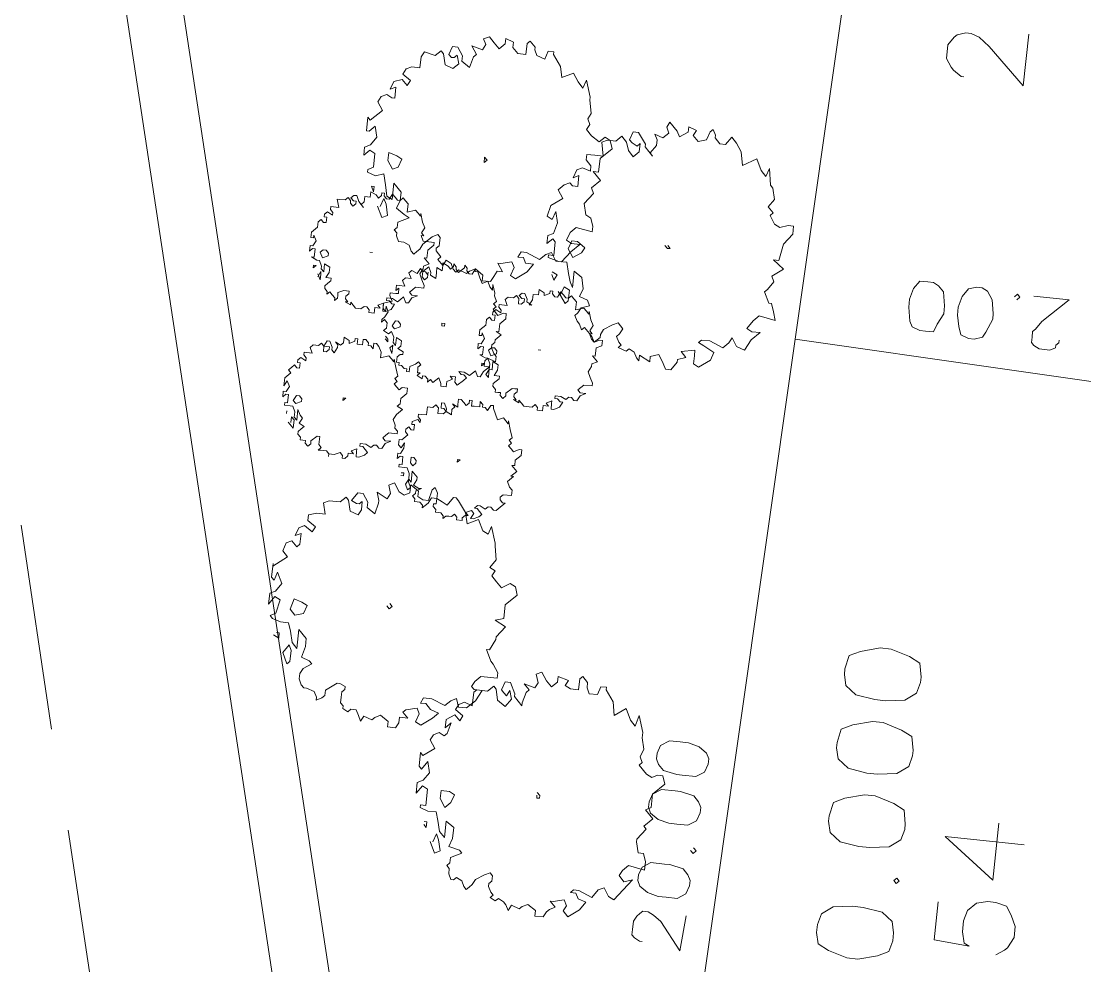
# Model space of a CAD drawing. Header units: metres. Extents: x -977055 to 805873, y -1033982 to 242021.
# Drawn here: x 2743.88 to 2764.55, y 947.13 to 965.5 of the extents above; entities that cross this region are included whole.
import ezdxf

# ---------------------------------------------------------------- set-up
doc = ezdxf.new("R2010")
doc.units = ezdxf.units.M
for name, color, linetype in [('PDF_acera', 7, 'Continuous'), ('PDF_areas por lote', 7, 'Continuous'), ('PDF_COTAS', 7, 'Continuous'), ('PDF_linea de centro', 7, 'Continuous'), ('PDF_LOTES', 7, 'Continuous'), ('PDF_No. lotes', 7, 'Continuous'), ('PDF_PLANTAS', 7, 'Continuous')]:
    doc.layers.add(name, color=color, linetype=linetype)

# ---------------------------------------------------------------- blocks, each defined once
blk = doc.blocks.new('CALLE')
at = {"layer": 'PDF_acera', "lineweight": 9}
for points in [[(-63.249984, -265.02336), (-35.943264, -257.82624)], [(-63.038304, -265.87008), (-35.731584, -258.67296)]]:
    blk.add_lwpolyline(points, dxfattribs=at)
at = {"layer": 'PDF_areas por lote', "lineweight": 9}
for points in [[(-57.661632, -272.262816), (-57.830976, -272.305152), (-57.915648, -272.474496), (-58.00032, -272.770848), (-58.00032, -272.940192), (-57.915648, -273.236544), (-57.830976, -273.405888), (-57.661632, -273.448224), (-57.534624, -273.448224), (-57.36528, -273.405888), (-57.238272, -273.236544), (-57.195936, -272.940192), (-57.195936, -272.770848), (-57.238272, -272.474496), (-57.36528, -272.305152), (-57.534624, -272.262816)], [(-55.925856, -272.262816), (-56.0952, -272.305152), (-56.222208, -272.474496), (-56.264544, -272.770848), (-56.264544, -272.940192), (-56.222208, -273.236544), (-56.0952, -273.405888), (-55.925856, -273.448224), (-55.841184, -273.448224), (-55.629504, -273.405888), (-55.544832, -273.236544), (-55.46016, -272.940192), (-55.46016, -272.770848), (-55.544832, -272.474496), (-55.629504, -272.305152), (-55.841184, -272.262816)], [(-54.782784, -272.262816), (-54.952128, -272.305152), (-55.079136, -272.474496), (-55.121472, -272.770848), (-55.121472, -272.940192), (-55.079136, -273.236544), (-54.952128, -273.405888), (-54.782784, -273.448224), (-54.698112, -273.448224), (-54.486432, -273.405888), (-54.40176, -273.236544), (-54.317088, -272.940192), (-54.317088, -272.770848), (-54.40176, -272.474496), (-54.486432, -272.305152), (-54.698112, -272.262816)], [(-53.639712, -272.262816), (-53.809056, -272.305152), (-53.936064, -272.474496), (-53.9784, -272.770848), (-53.9784, -272.940192), (-53.936064, -273.236544), (-53.809056, -273.405888), (-53.639712, -273.448224), (-53.55504, -273.448224), (-53.34336, -273.405888), (-53.258688, -273.236544), (-53.174016, -272.940192), (-53.174016, -272.770848), (-53.258688, -272.474496), (-53.34336, -272.305152), (-53.55504, -272.262816)], [(-56.73024, -273.363552), (-56.772576, -273.405888), (-56.73024, -273.448224), (-56.687904, -273.405888)]]:
    blk.add_lwpolyline(points, close=True, dxfattribs=at)
blk.add_lwpolyline([(-44.24112, -273.109536), (-44.24112, -273.0672), (-44.156448, -272.940192), (-44.114112, -272.897856), (-43.987104, -272.813184), (-43.775424, -272.813184), (-43.648416, -272.897856), (-43.60608, -272.940192), (-43.563744, -273.0672), (-43.563744, -273.151872), (-43.60608, -273.27888), (-43.733088, -273.448224), (-44.283456, -274.040928), (-43.479072, -274.040928)], dxfattribs=at)
at = {"layer": 'PDF_COTAS', "lineweight": 9}
for points in [[(-58.084992, -269.595648), (-58.084992, -269.553312), (-58.042656, -269.46864), (-58.00032, -269.426304), (-57.915648, -269.426304), (-57.78864, -269.426304), (-57.703968, -269.46864), (-57.661632, -269.510976), (-57.619296, -269.553312), (-57.619296, -269.637984), (-57.661632, -269.722656), (-57.746304, -269.849664), (-58.169664, -270.188352), (-57.619296, -270.230688)], [(-56.603232, -270.188352), (-56.645568, -270.230688), (-56.603232, -270.273024), (-56.560896, -270.230688)]]:
    blk.add_lwpolyline(points, dxfattribs=at)
for points in [[(-57.1536, -269.426304), (-57.238272, -269.46864), (-57.322944, -269.595648), (-57.36528, -269.764992), (-57.36528, -269.892), (-57.36528, -270.061344), (-57.280608, -270.188352), (-57.1536, -270.230688), (-57.068928, -270.230688), (-56.984256, -270.188352), (-56.899584, -270.10368), (-56.857248, -269.892), (-56.857248, -269.807328), (-56.857248, -269.595648), (-56.94192, -269.46864), (-57.068928, -269.426304)], [(-56.010528, -269.46864), (-56.0952, -269.510976), (-56.179872, -269.637984), (-56.222208, -269.807328), (-56.222208, -269.934336), (-56.222208, -270.10368), (-56.137536, -270.230688), (-56.010528, -270.273024), (-55.925856, -270.273024), (-55.841184, -270.230688), (-55.756512, -270.146016), (-55.714176, -269.934336), (-55.714176, -269.849664), (-55.714176, -269.637984), (-55.798848, -269.510976), (-55.925856, -269.46864)], [(-55.24848, -269.510976), (-55.333152, -269.553312), (-55.417824, -269.637984), (-55.46016, -269.849664), (-55.46016, -269.934336), (-55.46016, -270.146016), (-55.375488, -270.273024), (-55.24848, -270.31536), (-55.163808, -270.31536), (-55.079136, -270.273024), (-54.994464, -270.146016), (-54.952128, -269.976672), (-54.952128, -269.849664), (-54.952128, -269.68032), (-55.0368, -269.553312), (-55.163808, -269.510976)], [(-48.220704, -272.940192), (-48.220704, -273.0672), (-48.093696, -273.109536), (-47.924352, -273.194208), (-47.797344, -273.194208), (-47.585664, -273.151872), (-47.500992, -273.0672), (-47.458656, -272.982528), (-47.458656, -272.897856), (-47.458656, -272.770848), (-47.585664, -272.686176), (-47.755008, -272.64384), (-47.882016, -272.64384), (-48.093696, -272.686176), (-48.178368, -272.728512), (-48.220704, -272.85552)], [(-48.220704, -272.940192), (-48.220704, -273.0672), (-48.093696, -273.109536), (-47.924352, -273.194208), (-47.797344, -273.194208), (-47.585664, -273.151872), (-47.500992, -273.0672), (-47.458656, -272.982528), (-47.458656, -272.897856), (-47.458656, -272.770848), (-47.585664, -272.686176), (-47.755008, -272.64384), (-47.882016, -272.64384), (-48.093696, -272.686176), (-48.178368, -272.728512), (-48.220704, -272.85552)], [(-48.26304, -273.70224), (-48.220704, -273.829248), (-48.136032, -273.871584), (-47.924352, -273.956256), (-47.83968, -273.956256), (-47.628, -273.91392), (-47.500992, -273.829248), (-47.458656, -273.744576), (-47.458656, -273.659904), (-47.500992, -273.532896), (-47.628, -273.448224), (-47.797344, -273.405888), (-47.924352, -273.405888), (-48.093696, -273.448224), (-48.220704, -273.49056), (-48.26304, -273.617568)], [(-48.26304, -273.70224), (-48.220704, -273.829248), (-48.136032, -273.871584), (-47.924352, -273.956256), (-47.83968, -273.956256), (-47.628, -273.91392), (-47.500992, -273.829248), (-47.458656, -273.744576), (-47.458656, -273.659904), (-47.500992, -273.532896), (-47.628, -273.448224), (-47.797344, -273.405888), (-47.924352, -273.405888), (-48.093696, -273.448224), (-48.220704, -273.49056), (-48.26304, -273.617568)], [(-47.543328, -274.252608), (-47.500992, -274.294944), (-47.543328, -274.33728), (-47.585664, -274.294944), (-47.543328, -274.33728), (-47.500992, -274.294944)], [(-47.500992, -274.54896), (-47.500992, -275.099328), (-47.882016, -274.718304), (-48.009024, -274.633632), (-48.05136, -274.591296), (-48.136032, -274.591296), (-48.220704, -274.591296), (-48.26304, -274.633632), (-48.305376, -274.718304), (-48.305376, -274.887648), (-48.26304, -274.97232), (-48.220704, -274.97232), (-48.178368, -275.014656), (-48.136032, -275.014656), (-48.178368, -275.014656), (-48.220704, -274.97232), (-48.26304, -274.97232), (-48.305376, -274.887648), (-48.305376, -274.718304), (-48.26304, -274.633632), (-48.220704, -274.591296), (-48.136032, -274.591296), (-48.05136, -274.591296), (-48.009024, -274.633632), (-47.882016, -274.718304), (-47.500992, -275.099328)]]:
    blk.add_lwpolyline(points, close=True, dxfattribs=at)
at = {"layer": 'PDF_linea de centro', "lineweight": 9}
for points in [[(-55.798848, -260.15472), (-52.70832, -259.350336)], [(-60.709824, -261.467136), (-57.322944, -260.57808)]]:
    blk.add_lwpolyline(points, dxfattribs=at)
at = {"layer": 'PDF_LOTES', "lineweight": 20}
for points in [[(-48.559392, -270.9504), (-48.89808, -280.560672), (-64.901088, -279.967968), (-64.5624, -270.400032)], [(-32.59872, -271.500768), (-32.937408, -281.11104), (-48.89808, -280.560672), (-48.559392, -270.9504)]]:
    blk.add_lwpolyline(points, close=True, dxfattribs=at)
at = {"layer": 'PDF_No. lotes', "lineweight": 20}
for points in [[(-56.984256, -274.083264), (-57.57696, -274.083264), (-57.619296, -274.633632), (-57.57696, -274.54896), (-57.407616, -274.506624), (-57.238272, -274.506624), (-57.068928, -274.54896), (-56.94192, -274.675968), (-56.899584, -274.845312), (-56.899584, -274.97232), (-56.94192, -275.141664), (-57.068928, -275.226336), (-57.238272, -275.311008), (-57.407616, -275.311008), (-57.57696, -275.226336), (-57.619296, -275.184), (-57.703968, -275.056992)], [(-55.968192, -275.311008), (-55.968192, -274.083264), (-56.560896, -274.887648), (-55.67184, -274.887648)]]:
    blk.add_lwpolyline(points, dxfattribs=at)
at = {"layer": 'PDF_PLANTAS', "lineweight": 9}
for points in [[(-50.37984, -264.938688), (-50.295168, -265.02336), (-50.252832, -264.938688), (-50.210496, -264.981024), (-50.125824, -264.981024), (-50.041152, -265.065696), (-49.95648, -265.065696), (-49.95648, -264.981024), (-49.998816, -264.938688), (-49.95648, -264.896352), (-49.914144, -264.854016), (-49.871808, -264.896352), (-49.829472, -264.854016), (-49.787136, -264.896352), (-49.660128, -264.854016), (-49.53312, -264.81168), (-49.575456, -264.81168), (-49.53312, -264.769344), (-49.490784, -264.727008), (-49.53312, -264.6), (-49.448448, -264.6), (-49.363776, -264.557664), (-49.32144, -264.515328), (-49.32144, -264.472992), (-49.406112, -264.472992), (-49.363776, -264.430656), (-49.363776, -264.38832), (-49.32144, -264.38832), (-49.279104, -264.345984), (-49.279104, -264.303648), (-49.363776, -264.303648), (-49.363776, -264.261312), (-49.363776, -264.218976), (-49.279104, -264.218976), (-49.279104, -264.17664), (-49.32144, -264.17664), (-49.363776, -264.091968), (-49.32144, -264.091968), (-49.279104, -264.007296), (-49.363776, -264.007296), (-49.406112, -263.96496), (-49.363776, -263.880288), (-49.406112, -263.922624), (-49.448448, -263.922624), (-49.53312, -263.880288), (-49.490784, -263.837952), (-49.448448, -263.837952), (-49.363776, -263.795616), (-49.363776, -263.75328), (-49.448448, -263.710944), (-49.448448, -263.75328), (-49.448448, -263.795616), (-49.490784, -263.795616), (-49.53312, -263.75328), (-49.53312, -263.710944), (-49.448448, -263.710944), (-49.406112, -263.668608), (-49.448448, -263.626272), (-49.448448, -263.5416), (-49.490784, -263.499264), (-49.575456, -263.5416), (-49.575456, -263.456928), (-49.575456, -263.414592), (-49.617792, -263.414592), (-49.660128, -263.456928), (-49.702464, -263.456928), (-49.660128, -263.372256), (-49.702464, -263.32992), (-49.7448, -263.32992), (-49.7448, -263.372256), (-49.829472, -263.372256), (-49.829472, -263.32992), (-49.787136, -263.287584), (-49.829472, -263.245248), (-49.871808, -263.202912), (-49.914144, -263.245248), (-49.998816, -263.160576), (-50.083488, -263.160576), (-50.125824, -263.160576), (-50.041152, -263.202912), (-50.125824, -263.245248), (-50.210496, -263.202912), (-50.210496, -263.160576), (-50.295168, -263.160576), (-50.252832, -263.202912), (-50.252832, -263.245248), (-50.37984, -263.245248), (-50.37984, -263.202912), (-50.422176, -263.202912), (-50.422176, -263.287584), (-50.422176, -263.32992), (-50.506848, -263.372256), (-50.59152, -263.372256), (-50.633856, -263.414592), (-50.464512, -263.414592), (-50.549184, -263.456928), (-50.59152, -263.499264), (-50.676192, -263.456928), (-50.718528, -263.5416), (-50.760864, -263.499264), (-50.8032, -263.456928), (-50.845536, -263.456928), (-50.887872, -263.499264), (-50.930208, -263.499264), (-50.930208, -263.5416), (-50.930208, -263.583936), (-50.972544, -263.583936), (-51.01488, -263.626272), (-50.972544, -263.668608), (-50.930208, -263.668608), (-50.845536, -263.75328), (-50.845536, -263.795616), (-50.887872, -263.795616), (-50.930208, -263.795616), (-50.972544, -263.795616), (-51.01488, -263.837952), (-51.057216, -263.795616), (-51.057216, -263.837952), (-51.057216, -263.880288), (-51.057216, -263.922624), (-51.099552, -263.96496), (-51.141888, -263.96496), (-51.099552, -263.96496), (-51.099552, -264.049632), (-51.057216, -264.134304), (-51.099552, -264.17664), (-51.141888, -264.17664), (-51.141888, -264.218976), (-51.099552, -264.261312), (-51.057216, -264.261312), (-51.057216, -264.345984), (-51.01488, -264.303648), (-50.972544, -264.38832), (-51.01488, -264.38832), (-51.099552, -264.38832), (-51.099552, -264.430656), (-51.057216, -264.515328), (-51.01488, -264.557664), (-50.972544, -264.515328), (-50.930208, -264.472992), (-50.930208, -264.430656), (-50.887872, -264.430656), (-50.887872, -264.515328), (-50.930208, -264.6), (-50.887872, -264.642336), (-50.887872, -264.684672), (-50.930208, -264.727008), (-50.930208, -264.769344), (-50.845536, -264.81168), (-50.8032, -264.896352), (-50.8032, -264.81168), (-50.760864, -264.769344), (-50.718528, -264.81168), (-50.676192, -264.854016), (-50.676192, -264.981024), (-50.633856, -264.981024), (-50.59152, -264.938688), (-50.549184, -264.938688), (-50.464512, -264.896352)], [(-51.522912, -265.700736), (-51.43824, -265.6584), (-51.480576, -265.616064), (-51.64992, -265.573728), (-51.64992, -265.489056), (-51.607584, -265.404384), (-51.522912, -265.404384), (-51.43824, -265.277376), (-51.565248, -265.277376), (-51.607584, -265.192704), (-51.565248, -265.108032), (-51.43824, -265.02336), (-51.480576, -264.938688), (-51.607584, -264.981024), (-51.692256, -264.938688), (-51.607584, -264.769344), (-51.734592, -264.81168), (-51.776928, -264.81168), (-51.946272, -264.769344), (-51.8616, -264.642336), (-51.776928, -264.642336), (-51.64992, -264.557664), (-51.64992, -264.472992), (-51.776928, -264.38832), (-51.819264, -264.472992), (-51.819264, -264.515328), (-51.776928, -264.557664), (-51.903936, -264.557664), (-51.988608, -264.515328), (-51.946272, -264.38832), (-51.776928, -264.345984), (-51.734592, -264.303648), (-51.819264, -264.218976), (-51.819264, -264.049632), (-51.8616, -263.96496), (-52.030944, -264.007296), (-52.030944, -263.880288), (-52.07328, -263.75328), (-52.157952, -263.75328), (-52.242624, -263.880288), (-52.327296, -263.837952), (-52.242624, -263.710944), (-52.28496, -263.626272), (-52.411968, -263.583936), (-52.369632, -263.668608), (-52.538976, -263.668608), (-52.581312, -263.626272), (-52.49664, -263.5416), (-52.538976, -263.456928), (-52.665984, -263.414592), (-52.750656, -263.499264), (-52.92, -263.287584), (-52.877664, -263.287584), (-53.089344, -263.287584), (-53.13168, -263.32992), (-53.004672, -263.372256), (-53.174016, -263.456928), (-53.301024, -263.372256), (-53.34336, -263.287584), (-53.512704, -263.287584), (-53.385696, -263.372256), (-53.428032, -263.456928), (-53.639712, -263.414592), (-53.682048, -263.32992), (-53.724384, -263.372256), (-53.76672, -263.499264), (-53.76672, -263.626272), (-53.893728, -263.668608), (-54.063072, -263.710944), (-54.147744, -263.795616), (-53.851392, -263.795616), (-53.9784, -263.922624), (-54.105408, -263.922624), (-54.274752, -263.880288), (-54.317088, -264.007296), (-54.359424, -264.049632), (-54.444096, -263.922624), (-54.528768, -263.880288), (-54.571104, -263.880288), (-54.61344, -263.880288), (-54.698112, -263.922624), (-54.740448, -263.96496), (-54.740448, -264.007296), (-54.782784, -264.134304), (-54.867456, -264.17664), (-54.909792, -264.17664), (-54.867456, -264.261312), (-54.82512, -264.303648), (-54.740448, -264.303648), (-54.61344, -264.472992), (-54.61344, -264.515328), (-54.655776, -264.6), (-54.698112, -264.6), (-54.740448, -264.557664), (-54.782784, -264.557664), (-54.82512, -264.557664), (-54.909792, -264.557664), (-54.952128, -264.6), (-54.994464, -264.6), (-55.0368, -264.684672), (-54.994464, -264.727008), (-54.994464, -264.81168), (-55.079136, -264.854016), (-55.163808, -264.896352), (-55.079136, -264.938688), (-55.121472, -265.065696), (-55.079136, -265.108032), (-55.0368, -265.192704), (-55.121472, -265.319712), (-55.206144, -265.319712), (-55.206144, -265.44672), (-55.121472, -265.489056), (-55.0368, -265.489056), (-55.0368, -265.616064), (-54.952128, -265.531392), (-54.909792, -265.573728), (-54.867456, -265.743072), (-54.952128, -265.785408), (-55.079136, -265.743072), (-55.121472, -265.827744), (-54.994464, -265.997088), (-54.909792, -266.08176), (-54.867456, -265.954752), (-54.782784, -265.87008), (-54.782784, -265.785408), (-54.698112, -265.827744), (-54.698112, -265.954752), (-54.782784, -266.166432), (-54.698112, -266.251104), (-54.655776, -266.335776), (-54.782784, -266.378112), (-54.782784, -266.50512), (-54.655776, -266.632128), (-54.486432, -266.7168), (-54.486432, -266.589792), (-54.444096, -266.547456), (-54.359424, -266.589792), (-54.274752, -266.674464), (-54.274752, -266.92848), (-54.19008, -266.92848), (-54.063072, -266.843808), (-54.020736, -266.801472), (-53.851392, -266.7168), (-53.851392, -266.759136), (-53.682048, -266.843808), (-53.639712, -266.843808), (-53.470368, -266.970816), (-53.385696, -266.801472), (-53.34336, -266.92848), (-53.13168, -266.92848), (-52.962336, -267.097824), (-52.835328, -267.055488), (-52.792992, -266.970816), (-52.877664, -266.843808), (-52.792992, -266.759136), (-52.70832, -266.674464), (-52.623648, -266.7168), (-52.581312, -266.632128), (-52.454304, -266.7168), (-52.242624, -266.674464), (-52.200288, -266.674464), (-51.946272, -266.589792), (-52.07328, -266.547456), (-52.030944, -266.462784), (-51.8616, -266.378112), (-51.946272, -266.208768), (-51.776928, -266.166432), (-51.607584, -266.039424), (-51.565248, -265.997088), (-51.565248, -265.954752), (-51.692256, -265.87008), (-51.64992, -265.785408), (-51.607584, -265.700736)], [(-50.252832, -263.372256), (-50.337504, -263.32992), (-50.37984, -263.372256), (-50.337504, -263.456928), (-50.295168, -263.456928), (-50.252832, -263.414592)], [(-48.05136, -265.108032), (-48.009024, -265.192704), (-47.924352, -265.108032), (-47.924352, -265.150368), (-47.797344, -265.150368), (-47.712672, -265.23504), (-47.670336, -265.23504), (-47.670336, -265.192704), (-47.670336, -265.108032), (-47.670336, -265.065696), (-47.585664, -265.02336), (-47.585664, -265.065696), (-47.543328, -265.02336), (-47.458656, -265.065696), (-47.373984, -265.02336), (-47.246976, -264.981024), (-47.289312, -264.981024), (-47.246976, -264.938688), (-47.20464, -264.896352), (-47.246976, -264.769344), (-47.119968, -264.769344), (-47.077632, -264.727008), (-47.035296, -264.684672), (-47.077632, -264.642336), (-47.077632, -264.6), (-47.035296, -264.557664), (-46.99296, -264.515328), (-47.077632, -264.472992), (-47.077632, -264.430656), (-47.035296, -264.38832), (-46.99296, -264.38832), (-46.99296, -264.345984), (-47.035296, -264.345984), (-47.077632, -264.303648), (-47.035296, -264.261312), (-46.99296, -264.17664), (-47.035296, -264.17664), (-47.077632, -264.17664), (-47.077632, -264.091968), (-47.119968, -264.091968), (-47.162304, -264.091968), (-47.20464, -264.049632), (-47.246976, -264.091968), (-47.162304, -264.007296), (-47.077632, -263.96496), (-47.077632, -263.922624), (-47.119968, -263.880288), (-47.162304, -263.922624), (-47.162304, -263.96496), (-47.20464, -263.96496), (-47.246976, -263.922624), (-47.20464, -263.880288), (-47.162304, -263.880288), (-47.119968, -263.837952), (-47.162304, -263.795616), (-47.162304, -263.710944), (-47.162304, -263.668608), (-47.289312, -263.710944), (-47.289312, -263.626272), (-47.289312, -263.583936), (-47.331648, -263.583936), (-47.373984, -263.626272), (-47.41632, -263.626272), (-47.373984, -263.5416), (-47.41632, -263.499264), (-47.458656, -263.499264), (-47.458656, -263.5416), (-47.543328, -263.5416), (-47.543328, -263.499264), (-47.500992, -263.456928), (-47.543328, -263.414592), (-47.585664, -263.414592), (-47.628, -263.414592), (-47.712672, -263.32992), (-47.797344, -263.32992), (-47.797344, -263.372256), (-47.755008, -263.372256), (-47.83968, -263.414592), (-47.924352, -263.372256), (-47.924352, -263.32992), (-48.009024, -263.32992), (-47.966688, -263.372256), (-47.966688, -263.414592), (-48.093696, -263.414592), (-48.093696, -263.372256), (-48.136032, -263.456928), (-48.136032, -263.499264), (-48.220704, -263.5416), (-48.26304, -263.5416), (-48.305376, -263.583936), (-48.178368, -263.583936), (-48.220704, -263.668608), (-48.305376, -263.668608), (-48.390048, -263.626272), (-48.390048, -263.710944), (-48.432384, -263.710944), (-48.47472, -263.668608), (-48.517056, -263.626272), (-48.559392, -263.626272), (-48.601728, -263.668608), (-48.644064, -263.668608), (-48.601728, -263.710944), (-48.644064, -263.75328), (-48.6864, -263.795616), (-48.728736, -263.795616), (-48.6864, -263.837952), (-48.644064, -263.837952), (-48.601728, -263.837952), (-48.559392, -263.922624), (-48.559392, -263.96496), (-48.559392, -264.007296), (-48.601728, -264.007296), (-48.644064, -263.96496), (-48.6864, -263.96496), (-48.728736, -264.007296), (-48.728736, -263.96496), (-48.771072, -264.049632), (-48.728736, -264.049632), (-48.771072, -264.091968), (-48.813408, -264.134304), (-48.813408, -264.218976), (-48.771072, -264.261312), (-48.771072, -264.303648), (-48.813408, -264.345984), (-48.855744, -264.345984), (-48.855744, -264.430656), (-48.813408, -264.430656), (-48.771072, -264.430656), (-48.771072, -264.515328), (-48.728736, -264.472992), (-48.6864, -264.557664), (-48.728736, -264.557664), (-48.813408, -264.557664), (-48.813408, -264.6), (-48.771072, -264.684672), (-48.6864, -264.727008), (-48.6864, -264.684672), (-48.644064, -264.642336), (-48.644064, -264.6), (-48.601728, -264.6), (-48.601728, -264.684672), (-48.644064, -264.769344), (-48.601728, -264.81168), (-48.559392, -264.854016), (-48.644064, -264.896352), (-48.644064, -264.938688), (-48.559392, -264.981024), (-48.517056, -265.065696), (-48.517056, -264.981024), (-48.47472, -264.938688), (-48.432384, -264.981024), (-48.390048, -265.02336), (-48.390048, -265.150368), (-48.347712, -265.150368), (-48.26304, -265.108032), (-48.178368, -265.065696), (-48.093696, -265.108032)], [(-48.220704, -263.414592), (-48.26304, -263.414592), (-48.220704, -263.456928)], [(-54.232416, -263.583936), (-54.40176, -263.668608), (-54.359424, -263.710944), (-54.19008, -263.710944), (-54.105408, -263.668608)], [(-53.385696, -263.668608), (-53.55504, -263.626272), (-53.639712, -263.710944), (-53.597376, -263.837952), (-53.470368, -263.880288), (-53.428032, -263.795616)], [(-47.966688, -263.5416), (-48.009024, -263.499264), (-48.093696, -263.5416), (-48.05136, -263.626272), (-48.009024, -263.626272), (-47.966688, -263.583936)], [(-50.210496, -264.091968), (-50.252832, -264.091968), (-50.210496, -264.134304)], [(-44.495136, -266.462784), (-44.410464, -266.378112), (-44.4528, -266.335776), (-44.622144, -266.335776), (-44.622144, -266.208768), (-44.537472, -266.124096), (-44.4528, -266.124096), (-44.410464, -265.997088), (-44.495136, -265.997088), (-44.579808, -265.912416), (-44.495136, -265.827744), (-44.410464, -265.743072), (-44.4528, -265.6584), (-44.537472, -265.700736), (-44.622144, -265.6584), (-44.579808, -265.489056), (-44.706816, -265.573728), (-44.749152, -265.531392), (-44.918496, -265.489056), (-44.833824, -265.362048), (-44.749152, -265.362048), (-44.622144, -265.277376), (-44.622144, -265.192704), (-44.749152, -265.150368), (-44.791488, -265.192704), (-44.791488, -265.23504), (-44.749152, -265.277376), (-44.87616, -265.319712), (-44.960832, -265.23504), (-44.918496, -265.108032), (-44.749152, -265.065696), (-44.706816, -265.02336), (-44.791488, -264.938688), (-44.749152, -264.769344), (-44.833824, -264.727008), (-45.003168, -264.727008), (-45.003168, -264.6), (-45.045504, -264.515328), (-45.130176, -264.472992), (-45.214848, -264.6), (-45.29952, -264.557664), (-45.214848, -264.472992), (-45.257184, -264.345984), (-45.384192, -264.303648), (-45.341856, -264.38832), (-45.5112, -264.38832), (-45.5112, -264.345984), (-45.468864, -264.261312), (-45.5112, -264.17664), (-45.595872, -264.134304), (-45.72288, -264.218976), (-45.892224, -264.049632), (-45.849888, -264.007296), (-46.061568, -264.007296), (-46.061568, -264.049632), (-45.976896, -264.134304), (-46.14624, -264.17664), (-46.273248, -264.091968), (-46.315584, -264.007296), (-46.442592, -264.007296), (-46.35792, -264.091968), (-46.400256, -264.17664), (-46.611936, -264.17664), (-46.654272, -264.091968), (-46.696608, -264.091968), (-46.738944, -264.218976), (-46.696608, -264.345984), (-46.865952, -264.38832), (-47.035296, -264.430656), (-47.077632, -264.515328), (-46.823616, -264.515328), (-46.950624, -264.642336), (-47.077632, -264.642336), (-47.20464, -264.6), (-47.289312, -264.727008), (-47.331648, -264.81168), (-47.41632, -264.642336), (-47.500992, -264.642336), (-47.543328, -264.6), (-47.585664, -264.642336), (-47.628, -264.642336), (-47.712672, -264.684672), (-47.712672, -264.727008), (-47.712672, -264.769344), (-47.755008, -264.854016), (-47.83968, -264.896352), (-47.882016, -264.938688), (-47.83968, -264.981024), (-47.797344, -265.02336), (-47.712672, -265.065696), (-47.585664, -265.192704), (-47.543328, -265.277376), (-47.585664, -265.319712), (-47.670336, -265.319712), (-47.712672, -265.319712), (-47.755008, -265.277376), (-47.797344, -265.277376), (-47.83968, -265.319712), (-47.882016, -265.362048), (-47.924352, -265.319712), (-48.009024, -265.404384), (-47.924352, -265.44672), (-47.966688, -265.531392), (-48.05136, -265.573728), (-48.093696, -265.616064), (-48.05136, -265.6584), (-48.093696, -265.785408), (-48.05136, -265.827744), (-48.009024, -265.912416), (-48.093696, -266.039424), (-48.178368, -266.039424), (-48.178368, -266.166432), (-48.093696, -266.208768), (-48.009024, -266.251104), (-48.009024, -266.335776), (-47.882016, -266.251104), (-47.882016, -266.29344), (-47.83968, -266.462784), (-47.924352, -266.50512), (-48.05136, -266.462784), (-48.093696, -266.547456), (-47.966688, -266.7168), (-47.83968, -266.801472), (-47.83968, -266.674464), (-47.755008, -266.632128), (-47.755008, -266.547456), (-47.670336, -266.589792), (-47.670336, -266.674464), (-47.755008, -266.886144), (-47.670336, -266.970816), (-47.628, -267.055488), (-47.755008, -267.14016), (-47.755008, -267.224832), (-47.585664, -267.35184), (-47.458656, -267.478848), (-47.458656, -267.35184), (-47.41632, -267.267168), (-47.289312, -267.309504), (-47.20464, -267.394176), (-47.246976, -267.648192), (-47.162304, -267.648192), (-47.035296, -267.605856), (-46.99296, -267.521184), (-46.823616, -267.478848), (-46.654272, -267.605856), (-46.5696, -267.56352), (-46.442592, -267.690528), (-46.315584, -267.56352), (-46.315584, -267.648192), (-46.103904, -267.648192), (-45.93456, -267.817536), (-45.807552, -267.7752), (-45.765216, -267.690528), (-45.849888, -267.605856), (-45.765216, -267.478848), (-45.680544, -267.394176), (-45.595872, -267.436512), (-45.5112, -267.394176), (-45.426528, -267.436512), (-45.214848, -267.394176), (-45.172512, -267.394176), (-44.918496, -267.309504), (-45.045504, -267.267168), (-44.960832, -267.182496), (-44.833824, -267.097824), (-44.918496, -266.92848), (-44.749152, -266.886144), (-44.579808, -266.759136), (-44.537472, -266.759136), (-44.537472, -266.674464), (-44.66448, -266.632128), (-44.622144, -266.50512), (-44.537472, -266.462784)], [(-46.908288, -264.17664), (-46.99296, -264.218976), (-46.908288, -264.218976)], [(-46.35792, -264.38832), (-46.484928, -264.38832), (-46.611936, -264.472992), (-46.5696, -264.557664), (-46.442592, -264.6), (-46.400256, -264.515328)], [(-48.009024, -265.785408), (-47.966688, -265.743072), (-48.009024, -265.743072), (-48.05136, -265.700736), (-48.093696, -265.6584), (-48.05136, -265.616064), (-48.009024, -265.616064), (-47.966688, -265.573728), (-48.009024, -265.573728), (-48.05136, -265.531392), (-48.009024, -265.489056), (-47.966688, -265.404384), (-48.009024, -265.404384), (-48.05136, -265.404384), (-48.093696, -265.404384), (-48.05136, -265.319712), (-48.136032, -265.319712), (-48.220704, -265.319712), (-48.178368, -265.23504), (-48.136032, -265.23504), (-48.05136, -265.192704), (-48.093696, -265.150368), (-48.136032, -265.108032), (-48.136032, -265.150368), (-48.178368, -265.192704), (-48.136032, -265.192704), (-48.220704, -265.192704), (-48.26304, -265.150368), (-48.220704, -265.108032), (-48.136032, -265.108032), (-48.093696, -265.065696), (-48.178368, -265.02336), (-48.136032, -264.938688), (-48.178368, -264.896352), (-48.26304, -264.938688), (-48.26304, -264.854016), (-48.305376, -264.81168), (-48.390048, -264.854016), (-48.390048, -264.769344), (-48.390048, -264.727008), (-48.47472, -264.727008), (-48.432384, -264.769344), (-48.517056, -264.769344), (-48.517056, -264.727008), (-48.517056, -264.684672), (-48.517056, -264.642336), (-48.559392, -264.642336), (-48.644064, -264.684672), (-48.6864, -264.557664), (-48.771072, -264.557664), (-48.813408, -264.6), (-48.728736, -264.6), (-48.813408, -264.642336), (-48.89808, -264.6), (-48.940416, -264.557664), (-48.982752, -264.557664), (-48.940416, -264.6), (-48.982752, -264.642336), (-49.067424, -264.642336), (-49.10976, -264.6), (-49.152096, -264.684672), (-49.10976, -264.727008), (-49.194432, -264.769344), (-49.279104, -264.769344), (-49.32144, -264.81168), (-49.194432, -264.81168), (-49.236768, -264.896352), (-49.32144, -264.896352), (-49.363776, -264.854016), (-49.406112, -264.938688), (-49.448448, -264.938688), (-49.448448, -264.896352), (-49.490784, -264.854016), (-49.53312, -264.854016), (-49.575456, -264.854016), (-49.575456, -264.896352), (-49.617792, -264.896352), (-49.617792, -264.938688), (-49.660128, -264.981024), (-49.660128, -265.02336), (-49.702464, -265.02336), (-49.702464, -265.065696), (-49.660128, -265.065696), (-49.617792, -265.065696), (-49.575456, -265.150368), (-49.53312, -265.192704), (-49.575456, -265.23504), (-49.617792, -265.192704), (-49.660128, -265.192704), (-49.702464, -265.192704), (-49.702464, -265.23504), (-49.7448, -265.192704), (-49.787136, -265.277376), (-49.7448, -265.277376), (-49.7448, -265.319712), (-49.787136, -265.362048), (-49.829472, -265.362048), (-49.787136, -265.404384), (-49.829472, -265.44672), (-49.787136, -265.489056), (-49.7448, -265.531392), (-49.829472, -265.573728), (-49.871808, -265.573728), (-49.871808, -265.6584), (-49.829472, -265.6584), (-49.787136, -265.6584), (-49.7448, -265.743072), (-49.702464, -265.700736), (-49.702464, -265.785408), (-49.7448, -265.785408), (-49.787136, -265.785408), (-49.829472, -265.827744), (-49.7448, -265.912416), (-49.702464, -265.954752), (-49.660128, -265.912416), (-49.660128, -265.87008), (-49.617792, -265.827744), (-49.617792, -265.912416), (-49.660128, -265.997088), (-49.617792, -266.039424), (-49.575456, -266.08176), (-49.660128, -266.124096), (-49.660128, -266.166432), (-49.575456, -266.208768), (-49.490784, -266.29344), (-49.490784, -266.208768), (-49.406112, -266.208768), (-49.363776, -266.251104), (-49.406112, -266.378112), (-49.32144, -266.378112), (-49.279104, -266.335776), (-49.194432, -266.29344), (-49.152096, -266.29344), (-49.10976, -266.335776), (-49.067424, -266.335776), (-48.982752, -266.420448), (-48.940416, -266.335776), (-48.940416, -266.378112), (-48.813408, -266.378112), (-48.728736, -266.462784), (-48.644064, -266.462784), (-48.644064, -266.420448), (-48.6864, -266.335776), (-48.644064, -266.29344), (-48.601728, -266.251104), (-48.559392, -266.29344), (-48.517056, -266.251104), (-48.47472, -266.29344), (-48.390048, -266.251104), (-48.347712, -266.251104), (-48.220704, -266.208768), (-48.305376, -266.208768), (-48.26304, -266.166432), (-48.178368, -266.124096), (-48.220704, -266.039424), (-48.136032, -265.997088), (-48.05136, -265.954752), (-48.05136, -265.912416), (-48.009024, -265.912416), (-48.093696, -265.87008), (-48.093696, -265.827744), (-48.05136, -265.785408)], [(-49.363776, -264.727008), (-49.448448, -264.769344), (-49.406112, -264.769344), (-49.363776, -264.769344), (-49.32144, -264.769344)], [(-48.940416, -264.769344), (-49.025088, -264.727008), (-49.067424, -264.769344), (-49.025088, -264.854016), (-48.982752, -264.854016), (-48.940416, -264.81168)], [(-50.083488, -266.251104), (-50.041152, -266.208768), (-50.125824, -266.208768), (-50.125824, -266.124096), (-50.125824, -266.08176), (-50.041152, -266.08176), (-50.041152, -266.039424), (-50.083488, -266.039424), (-50.125824, -265.997088), (-50.083488, -265.954752), (-50.041152, -265.912416), (-50.041152, -265.87008), (-50.125824, -265.87008), (-50.16816, -265.87008), (-50.125824, -265.785408), (-50.16816, -265.827744), (-50.210496, -265.785408), (-50.295168, -265.785408), (-50.252832, -265.700736), (-50.210496, -265.700736), (-50.125824, -265.6584), (-50.125824, -265.616064), (-50.210496, -265.616064), (-50.210496, -265.6584), (-50.252832, -265.700736), (-50.295168, -265.6584), (-50.295168, -265.573728), (-50.210496, -265.573728), (-50.16816, -265.531392), (-50.210496, -265.489056), (-50.210496, -265.404384), (-50.252832, -265.404384), (-50.337504, -265.404384), (-50.337504, -265.319712), (-50.337504, -265.277376), (-50.37984, -265.277376), (-50.422176, -265.319712), (-50.464512, -265.319712), (-50.422176, -265.277376), (-50.464512, -265.192704), (-50.506848, -265.192704), (-50.506848, -265.23504), (-50.59152, -265.23504), (-50.59152, -265.192704), (-50.549184, -265.150368), (-50.59152, -265.108032), (-50.633856, -265.108032), (-50.676192, -265.150368), (-50.760864, -265.065696), (-50.760864, -265.02336), (-50.845536, -265.02336), (-50.887872, -265.065696), (-50.8032, -265.108032), (-50.887872, -265.108032), (-50.972544, -265.065696), (-50.972544, -265.02336), (-51.057216, -265.02336), (-51.01488, -265.065696), (-51.01488, -265.108032), (-51.141888, -265.108032), (-51.141888, -265.065696), (-51.184224, -265.065696), (-51.184224, -265.150368), (-51.184224, -265.192704), (-51.268896, -265.23504), (-51.353568, -265.23504), (-51.395904, -265.277376), (-51.22656, -265.277376), (-51.311232, -265.362048), (-51.353568, -265.362048), (-51.43824, -265.319712), (-51.480576, -265.404384), (-51.480576, -265.44672), (-51.522912, -265.362048), (-51.565248, -265.362048), (-51.607584, -265.319712), (-51.64992, -265.362048), (-51.692256, -265.362048), (-51.692256, -265.404384), (-51.692256, -265.44672), (-51.734592, -265.489056), (-51.776928, -265.489056), (-51.734592, -265.531392), (-51.692256, -265.573728), (-51.607584, -265.616064), (-51.607584, -265.6584), (-51.607584, -265.700736), (-51.64992, -265.700736), (-51.692256, -265.700736), (-51.692256, -265.6584), (-51.734592, -265.6584), (-51.776928, -265.700736), (-51.819264, -265.700736), (-51.819264, -265.743072), (-51.819264, -265.785408), (-51.8616, -265.827744), (-51.903936, -265.827744), (-51.8616, -265.87008), (-51.8616, -265.912416), (-51.8616, -265.954752), (-51.819264, -265.997088), (-51.8616, -266.039424), (-51.903936, -266.039424), (-51.903936, -266.124096), (-51.8616, -266.124096), (-51.819264, -266.166432), (-51.819264, -266.208768), (-51.776928, -266.166432), (-51.734592, -266.251104), (-51.776928, -266.29344), (-51.8616, -266.251104), (-51.8616, -266.29344), (-51.819264, -266.378112), (-51.776928, -266.420448), (-51.734592, -266.378112), (-51.692256, -266.335776), (-51.692256, -266.29344), (-51.64992, -266.335776), (-51.64992, -266.378112), (-51.692256, -266.462784), (-51.64992, -266.50512), (-51.64992, -266.547456), (-51.692256, -266.589792), (-51.692256, -266.632128), (-51.607584, -266.7168), (-51.565248, -266.759136), (-51.565248, -266.7168), (-51.522912, -266.674464), (-51.480576, -266.674464), (-51.43824, -266.7168), (-51.43824, -266.843808), (-51.395904, -266.843808), (-51.353568, -266.843808), (-51.311232, -266.801472), (-51.22656, -266.759136), (-51.141888, -266.843808), (-51.141888, -266.801472), (-51.057216, -266.886144), (-50.972544, -266.801472), (-50.972544, -266.843808), (-50.887872, -266.843808), (-50.8032, -266.92848), (-50.718528, -266.92848), (-50.718528, -266.886144), (-50.760864, -266.801472), (-50.718528, -266.759136), (-50.676192, -266.7168), (-50.633856, -266.759136), (-50.59152, -266.7168), (-50.549184, -266.759136), (-50.422176, -266.7168), (-50.295168, -266.674464), (-50.337504, -266.674464), (-50.295168, -266.632128), (-50.252832, -266.589792), (-50.295168, -266.50512), (-50.210496, -266.462784), (-50.125824, -266.420448), (-50.083488, -266.420448), (-50.083488, -266.378112), (-50.16816, -266.335776), (-50.125824, -266.29344), (-50.125824, -266.251104)], [(-51.43824, -265.192704), (-51.522912, -265.23504), (-51.480576, -265.277376), (-51.395904, -265.23504), (-51.353568, -265.23504)], [(-51.01488, -265.23504), (-51.099552, -265.23504), (-51.141888, -265.277376), (-51.099552, -265.319712), (-51.057216, -265.319712), (-51.01488, -265.277376)], [(-48.89808, -265.489056), (-48.940416, -265.489056), (-48.940416, -265.531392), (-48.89808, -265.531392)], [(-54.19008, -268.325568), (-54.105408, -268.240896), (-54.147744, -268.19856), (-54.317088, -268.19856), (-54.317088, -268.071552), (-54.274752, -267.98688), (-54.19008, -268.029216), (-54.147744, -267.859872), (-54.232416, -267.859872), (-54.317088, -267.7752), (-54.232416, -267.690528), (-54.105408, -267.605856), (-54.147744, -267.521184), (-54.274752, -267.56352), (-54.359424, -267.521184), (-54.317088, -267.35184), (-54.40176, -267.436512), (-54.444096, -267.394176), (-54.61344, -267.35184), (-54.655776, -267.35184), (-54.528768, -267.224832), (-54.486432, -267.224832), (-54.317088, -267.14016), (-54.317088, -267.055488), (-54.444096, -267.013152), (-54.486432, -267.055488), (-54.528768, -267.097824), (-54.444096, -267.14016), (-54.571104, -267.182496), (-54.698112, -267.097824), (-54.61344, -266.970816), (-54.444096, -266.92848), (-54.40176, -266.886144), (-54.486432, -266.801472), (-54.486432, -266.632128), (-54.528768, -266.589792), (-54.740448, -266.589792), (-54.698112, -266.462784), (-54.740448, -266.378112), (-54.82512, -266.335776), (-54.909792, -266.462784), (-54.994464, -266.420448), (-54.909792, -266.335776), (-54.994464, -266.208768), (-55.121472, -266.208768), (-55.0368, -266.29344), (-55.206144, -266.251104), (-55.24848, -266.208768), (-55.206144, -266.124096), (-55.24848, -266.039424), (-55.333152, -265.997088), (-55.46016, -266.08176), (-55.587168, -265.912416), (-55.544832, -265.87008), (-55.756512, -265.87008), (-55.798848, -265.912416), (-55.67184, -265.997088), (-55.841184, -266.039424), (-55.968192, -265.954752), (-56.010528, -265.87008), (-56.179872, -265.87008), (-56.052864, -265.954752), (-56.0952, -266.039424), (-56.349216, -266.039424), (-56.349216, -265.954752), (-56.391552, -265.954752), (-56.433888, -266.08176), (-56.433888, -266.208768), (-56.560896, -266.251104), (-56.73024, -266.29344), (-56.814912, -266.378112), (-56.560896, -266.378112), (-56.645568, -266.50512), (-56.814912, -266.50512), (-56.94192, -266.462784), (-56.984256, -266.632128), (-57.026592, -266.674464), (-57.111264, -266.50512), (-57.195936, -266.50512), (-57.238272, -266.462784), (-57.280608, -266.50512), (-57.36528, -266.50512), (-57.449952, -266.547456), (-57.449952, -266.589792), (-57.407616, -266.632128), (-57.449952, -266.7168), (-57.534624, -266.759136), (-57.57696, -266.801472), (-57.534624, -266.843808), (-57.492288, -266.886144), (-57.407616, -266.92848), (-57.322944, -267.055488), (-57.280608, -267.14016), (-57.322944, -267.182496), (-57.36528, -267.182496), (-57.407616, -267.182496), (-57.449952, -267.14016), (-57.492288, -267.14016), (-57.57696, -267.182496), (-57.619296, -267.224832), (-57.661632, -267.182496), (-57.703968, -267.267168), (-57.661632, -267.309504), (-57.703968, -267.394176), (-57.746304, -267.436512), (-57.830976, -267.478848), (-57.746304, -267.521184), (-57.78864, -267.648192), (-57.746304, -267.690528), (-57.703968, -267.7752), (-57.78864, -267.902208), (-57.873312, -267.902208), (-57.873312, -268.029216), (-57.78864, -268.071552), (-57.746304, -268.113888), (-57.703968, -268.19856), (-57.619296, -268.113888), (-57.619296, -268.156224), (-57.57696, -268.325568), (-57.661632, -268.367904), (-57.746304, -268.325568), (-57.830976, -268.41024), (-57.703968, -268.579584), (-57.57696, -268.664256), (-57.534624, -268.537248), (-57.449952, -268.494912), (-57.449952, -268.41024), (-57.407616, -268.452576), (-57.407616, -268.537248), (-57.492288, -268.748928), (-57.36528, -268.8336), (-57.322944, -268.918272), (-57.449952, -269.002944), (-57.492288, -269.087616), (-57.322944, -269.214624), (-57.1536, -269.341632), (-57.195936, -269.214624), (-57.111264, -269.129952), (-57.026592, -269.172288), (-56.94192, -269.25696), (-56.984256, -269.510976), (-56.857248, -269.510976), (-56.73024, -269.46864), (-56.73024, -269.383968), (-56.560896, -269.341632), (-56.51856, -269.341632), (-56.349216, -269.46864), (-56.30688, -269.426304), (-56.179872, -269.553312), (-56.052864, -269.426304), (-56.010528, -269.510976), (-55.798848, -269.510976), (-55.629504, -269.68032), (-55.502496, -269.637984), (-55.502496, -269.553312), (-55.544832, -269.46864), (-55.502496, -269.383968), (-55.375488, -269.25696), (-55.333152, -269.299296), (-55.24848, -269.25696), (-55.121472, -269.299296), (-54.952128, -269.25696), (-54.867456, -269.25696), (-54.61344, -269.172288), (-54.782784, -269.129952), (-54.698112, -269.04528), (-54.528768, -268.960608), (-54.655776, -268.791264), (-54.444096, -268.748928), (-54.274752, -268.62192), (-54.232416, -268.62192), (-54.232416, -268.537248), (-54.359424, -268.494912), (-54.359424, -268.367904), (-54.274752, -268.325568)], [(-50.972544, -265.954752), (-51.01488, -265.954752), (-50.972544, -265.997088)], [(-46.273248, -265.87008), (-46.35792, -265.87008), (-46.315584, -265.912416)], [(-49.279104, -267.859872), (-49.236768, -267.944544), (-49.152096, -267.859872), (-49.152096, -267.902208), (-49.025088, -267.902208), (-48.982752, -267.98688), (-48.89808, -267.98688), (-48.89808, -267.944544), (-48.940416, -267.859872), (-48.89808, -267.817536), (-48.813408, -267.7752), (-48.813408, -267.817536), (-48.771072, -267.7752), (-48.6864, -267.817536), (-48.601728, -267.7752), (-48.47472, -267.732864), (-48.517056, -267.732864), (-48.47472, -267.690528), (-48.432384, -267.648192), (-48.47472, -267.521184), (-48.347712, -267.521184), (-48.305376, -267.478848), (-48.26304, -267.436512), (-48.305376, -267.394176), (-48.305376, -267.35184), (-48.26304, -267.309504), (-48.220704, -267.267168), (-48.305376, -267.224832), (-48.305376, -267.182496), (-48.26304, -267.14016), (-48.220704, -267.14016), (-48.220704, -267.097824), (-48.26304, -267.097824), (-48.305376, -267.013152), (-48.26304, -267.013152), (-48.220704, -266.92848), (-48.26304, -266.92848), (-48.305376, -266.92848), (-48.305376, -266.843808), (-48.347712, -266.843808), (-48.390048, -266.843808), (-48.47472, -266.801472), (-48.47472, -266.843808), (-48.432384, -266.759136), (-48.390048, -266.759136), (-48.305376, -266.7168), (-48.305376, -266.674464), (-48.347712, -266.632128), (-48.390048, -266.674464), (-48.390048, -266.7168), (-48.432384, -266.7168), (-48.47472, -266.674464), (-48.47472, -266.632128), (-48.390048, -266.632128), (-48.347712, -266.589792), (-48.390048, -266.547456), (-48.390048, -266.462784), (-48.432384, -266.420448), (-48.517056, -266.462784), (-48.517056, -266.378112), (-48.517056, -266.335776), (-48.559392, -266.335776), (-48.601728, -266.378112), (-48.644064, -266.378112), (-48.601728, -266.29344), (-48.644064, -266.251104), (-48.6864, -266.251104), (-48.6864, -266.29344), (-48.771072, -266.29344), (-48.771072, -266.251104), (-48.728736, -266.208768), (-48.771072, -266.166432), (-48.813408, -266.166432), (-48.855744, -266.166432), (-48.940416, -266.08176), (-49.025088, -266.08176), (-49.025088, -266.124096), (-48.982752, -266.124096), (-49.067424, -266.166432), (-49.152096, -266.124096), (-49.152096, -266.08176), (-49.236768, -266.08176), (-49.194432, -266.124096), (-49.194432, -266.166432), (-49.32144, -266.166432), (-49.32144, -266.124096), (-49.363776, -266.208768), (-49.363776, -266.251104), (-49.448448, -266.29344), (-49.53312, -266.29344), (-49.53312, -266.335776), (-49.406112, -266.335776), (-49.448448, -266.420448), (-49.53312, -266.420448), (-49.617792, -266.378112), (-49.617792, -266.462784), (-49.660128, -266.462784), (-49.702464, -266.420448), (-49.7448, -266.378112), (-49.787136, -266.378112), (-49.829472, -266.420448), (-49.871808, -266.420448), (-49.871808, -266.462784), (-49.871808, -266.50512), (-49.914144, -266.50512), (-49.95648, -266.547456), (-49.914144, -266.589792), (-49.871808, -266.589792), (-49.787136, -266.674464), (-49.787136, -266.7168), (-49.787136, -266.759136), (-49.829472, -266.759136), (-49.871808, -266.7168), (-49.914144, -266.7168), (-49.95648, -266.759136), (-49.95648, -266.7168), (-49.998816, -266.801472), (-49.95648, -266.801472), (-49.998816, -266.843808), (-50.041152, -266.886144), (-50.041152, -266.970816), (-50.041152, -267.013152), (-49.998816, -267.055488), (-50.041152, -267.097824), (-50.083488, -267.097824), (-50.083488, -267.182496), (-50.041152, -267.182496), (-49.998816, -267.182496), (-49.998816, -267.267168), (-49.95648, -267.224832), (-49.914144, -267.309504), (-49.95648, -267.309504), (-50.041152, -267.309504), (-50.041152, -267.35184), (-49.998816, -267.436512), (-49.914144, -267.478848), (-49.914144, -267.436512), (-49.871808, -267.394176), (-49.871808, -267.35184), (-49.829472, -267.35184), (-49.829472, -267.436512), (-49.871808, -267.521184), (-49.829472, -267.56352), (-49.829472, -267.605856), (-49.871808, -267.648192), (-49.871808, -267.690528), (-49.787136, -267.732864), (-49.7448, -267.817536), (-49.7448, -267.732864), (-49.702464, -267.690528), (-49.660128, -267.732864), (-49.617792, -267.7752), (-49.617792, -267.902208), (-49.575456, -267.902208), (-49.490784, -267.859872), (-49.406112, -267.817536), (-49.32144, -267.859872)], [(-56.0952, -266.251104), (-56.222208, -266.251104), (-56.349216, -266.335776), (-56.264544, -266.420448), (-56.137536, -266.462784), (-56.0952, -266.378112)], [(-49.617792, -266.251104), (-49.660128, -266.29344), (-49.575456, -266.29344), (-49.53312, -266.29344)], [(-49.448448, -266.166432), (-49.490784, -266.166432), (-49.448448, -266.208768)], [(-49.194432, -266.29344), (-49.236768, -266.251104), (-49.32144, -266.29344), (-49.279104, -266.378112), (-49.236768, -266.378112), (-49.194432, -266.335776)], [(-45.553536, -269.383968), (-45.468864, -269.341632), (-45.5112, -269.299296), (-45.638208, -269.25696), (-45.680544, -269.129952), (-45.595872, -269.04528), (-45.5112, -269.087616), (-45.468864, -268.960608), (-45.553536, -268.960608), (-45.638208, -268.8336), (-45.553536, -268.791264), (-45.426528, -268.664256), (-45.5112, -268.62192), (-45.595872, -268.664256), (-45.680544, -268.579584), (-45.638208, -268.452576), (-45.72288, -268.494912), (-45.807552, -268.494912), (-45.93456, -268.41024), (-45.976896, -268.452576), (-45.849888, -268.325568), (-45.807552, -268.325568), (-45.638208, -268.19856), (-45.638208, -268.113888), (-45.765216, -268.071552), (-45.807552, -268.113888), (-45.849888, -268.19856), (-45.807552, -268.240896), (-45.93456, -268.240896), (-46.019232, -268.156224), (-45.93456, -268.071552), (-45.807552, -268.029216), (-45.72288, -267.944544), (-45.807552, -267.859872), (-45.807552, -267.732864), (-45.849888, -267.648192), (-46.061568, -267.690528), (-46.061568, -267.56352), (-46.061568, -267.436512), (-46.14624, -267.436512), (-46.230912, -267.521184), (-46.315584, -267.521184), (-46.273248, -267.394176), (-46.315584, -267.309504), (-46.442592, -267.267168), (-46.400256, -267.35184), (-46.5696, -267.35184), (-46.5696, -267.267168), (-46.527264, -267.224832), (-46.5696, -267.14016), (-46.654272, -267.055488), (-46.78128, -267.14016), (-46.908288, -266.970816), (-47.077632, -266.92848), (-47.119968, -267.013152), (-46.99296, -267.055488), (-47.162304, -267.097824), (-47.331648, -267.055488), (-47.373984, -266.970816), (-47.500992, -266.970816), (-47.41632, -267.055488), (-47.458656, -267.097824), (-47.670336, -267.097824), (-47.670336, -267.013152), (-47.712672, -267.013152), (-47.755008, -267.182496), (-47.755008, -267.309504), (-47.924352, -267.35184), (-48.05136, -267.394176), (-48.136032, -267.436512), (-47.882016, -267.436512), (-47.966688, -267.56352), (-48.136032, -267.605856), (-48.26304, -267.56352), (-48.305376, -267.690528), (-48.390048, -267.732864), (-48.432384, -267.605856), (-48.517056, -267.56352), (-48.559392, -267.521184), (-48.644064, -267.56352), (-48.6864, -267.605856), (-48.771072, -267.648192), (-48.728736, -267.690528), (-48.813408, -267.7752), (-48.855744, -267.817536), (-48.940416, -267.859872), (-48.855744, -267.944544), (-48.813408, -267.944544), (-48.728736, -267.98688), (-48.644064, -268.113888), (-48.601728, -268.19856), (-48.644064, -268.240896), (-48.6864, -268.283232), (-48.771072, -268.240896), (-48.813408, -268.19856), (-48.89808, -268.240896), (-48.940416, -268.283232), (-48.982752, -268.240896), (-49.025088, -268.367904), (-48.982752, -268.41024), (-49.025088, -268.494912), (-49.10976, -268.537248), (-49.152096, -268.579584), (-49.067424, -268.579584), (-49.152096, -268.748928), (-49.067424, -268.748928), (-49.025088, -268.875936), (-49.152096, -268.960608), (-49.236768, -269.002944), (-49.236768, -269.087616), (-49.10976, -269.172288), (-49.067424, -269.172288), (-49.025088, -269.299296), (-48.940416, -269.214624), (-48.89808, -269.426304), (-48.982752, -269.426304), (-49.10976, -269.426304), (-49.152096, -269.510976), (-49.025088, -269.68032), (-48.89808, -269.722656), (-48.855744, -269.637984), (-48.813408, -269.553312), (-48.771072, -269.46864), (-48.728736, -269.510976), (-48.728736, -269.637984), (-48.813408, -269.849664), (-48.728736, -269.934336), (-48.644064, -269.976672), (-48.771072, -270.061344), (-48.813408, -270.188352), (-48.644064, -270.273024), (-48.517056, -270.400032), (-48.517056, -270.273024), (-48.47472, -270.188352), (-48.347712, -270.273024), (-48.26304, -270.357696), (-48.305376, -270.611712), (-48.178368, -270.569376), (-48.05136, -270.52704), (-48.05136, -270.484704), (-47.882016, -270.400032), (-47.83968, -270.442368), (-47.712672, -270.52704), (-47.628, -270.484704), (-47.500992, -270.654048), (-47.373984, -270.484704), (-47.373984, -270.569376), (-47.119968, -270.611712), (-46.950624, -270.73872), (-46.823616, -270.73872), (-46.823616, -270.654048), (-46.865952, -270.52704), (-46.823616, -270.442368), (-46.696608, -270.357696), (-46.654272, -270.400032), (-46.5696, -270.31536), (-46.442592, -270.400032), (-46.273248, -270.357696), (-46.230912, -270.31536), (-45.976896, -270.273024), (-46.103904, -270.230688), (-46.019232, -270.146016), (-45.849888, -270.061344), (-45.976896, -269.849664), (-45.765216, -269.807328), (-45.638208, -269.722656), (-45.595872, -269.68032), (-45.553536, -269.637984), (-45.680544, -269.553312), (-45.680544, -269.46864), (-45.595872, -269.383968)], [(-47.41632, -267.35184), (-47.543328, -267.309504), (-47.670336, -267.394176), (-47.585664, -267.521184), (-47.500992, -267.56352), (-47.41632, -267.436512)]]:
    blk.add_lwpolyline(points, close=True, dxfattribs=at)
for points in [[(-50.676192, -263.287584), (-50.760864, -263.372256), (-50.718528, -263.372256), (-50.633856, -263.372256), (-50.59152, -263.32992), (-50.676192, -263.32992)], [(-50.506848, -263.245248), (-50.549184, -263.245248)], [(-53.9784, -263.414592), (-54.020736, -263.499264), (-53.936064, -263.499264), (-53.936064, -263.456928)], [(-48.347712, -263.499264), (-48.432384, -263.5416), (-48.347712, -263.5416), (-48.305376, -263.5416), (-48.390048, -263.499264)], [(-49.279104, -264.007296), (-49.279104, -264.007296)], [(-47.924352, -264.261312), (-47.924352, -264.303648), (-47.924352, -264.261312)], [(-47.20464, -264.303648), (-47.373984, -264.38832), (-47.331648, -264.472992), (-47.162304, -264.430656), (-47.077632, -264.38832), (-47.20464, -264.345984)], [(-46.99296, -264.17664), (-46.99296, -264.17664)], [(-49.236768, -264.642336), (-49.279104, -264.684672), (-49.236768, -264.684672), (-49.194432, -264.642336)], [(-46.99296, -264.515328), (-46.99296, -264.515328)], [(-53.34336, -265.108032), (-53.385696, -265.150368), (-53.34336, -265.192704), (-53.301024, -265.150368)], [(-51.311232, -265.108032), (-51.311232, -265.150368), (-51.268896, -265.150368), (-51.268896, -265.108032)], [(-56.645568, -266.039424), (-56.687904, -266.08176), (-56.603232, -266.08176), (-56.603232, -266.039424)], [(-56.899584, -266.166432), (-57.068928, -266.251104), (-57.026592, -266.335776), (-56.857248, -266.29344), (-56.772576, -266.251104), (-56.899584, -266.208768)], [(-50.041152, -266.208768), (-50.041152, -266.208768)], [(-48.220704, -266.92848), (-48.220704, -266.92848)], [(-49.152096, -267.013152), (-49.152096, -267.055488), (-49.152096, -267.013152)], [(-47.966688, -267.097824), (-48.05136, -267.14016), (-47.966688, -267.182496), (-47.924352, -267.097824)], [(-48.220704, -267.224832), (-48.390048, -267.35184), (-48.347712, -267.394176), (-48.178368, -267.394176), (-48.136032, -267.309504), (-48.26304, -267.267168)], [(-48.220704, -267.267168), (-48.220704, -267.267168)], [(-56.010528, -267.732864), (-56.052864, -267.732864), (-56.052864, -267.7752), (-56.010528, -267.7752), (-55.968192, -267.732864)], [(-47.331648, -268.791264), (-47.373984, -268.8336), (-47.373984, -268.875936), (-47.331648, -268.8336)]]:
    blk.add_lwpolyline(points, dxfattribs=at)

msp = doc.modelspace()

# ---------------------------------------------------------------- block references
at = {"xscale": 1.255773352820658, "yscale": 1.255773352820658, "zscale": 1.255773352820658, "rotation": 83.85573648860341}
msp.add_blockref('CALLE', (2427.15058, 1056.36283, 1015.371), dxfattribs=at)

doc.saveas('drawing.dxf')
